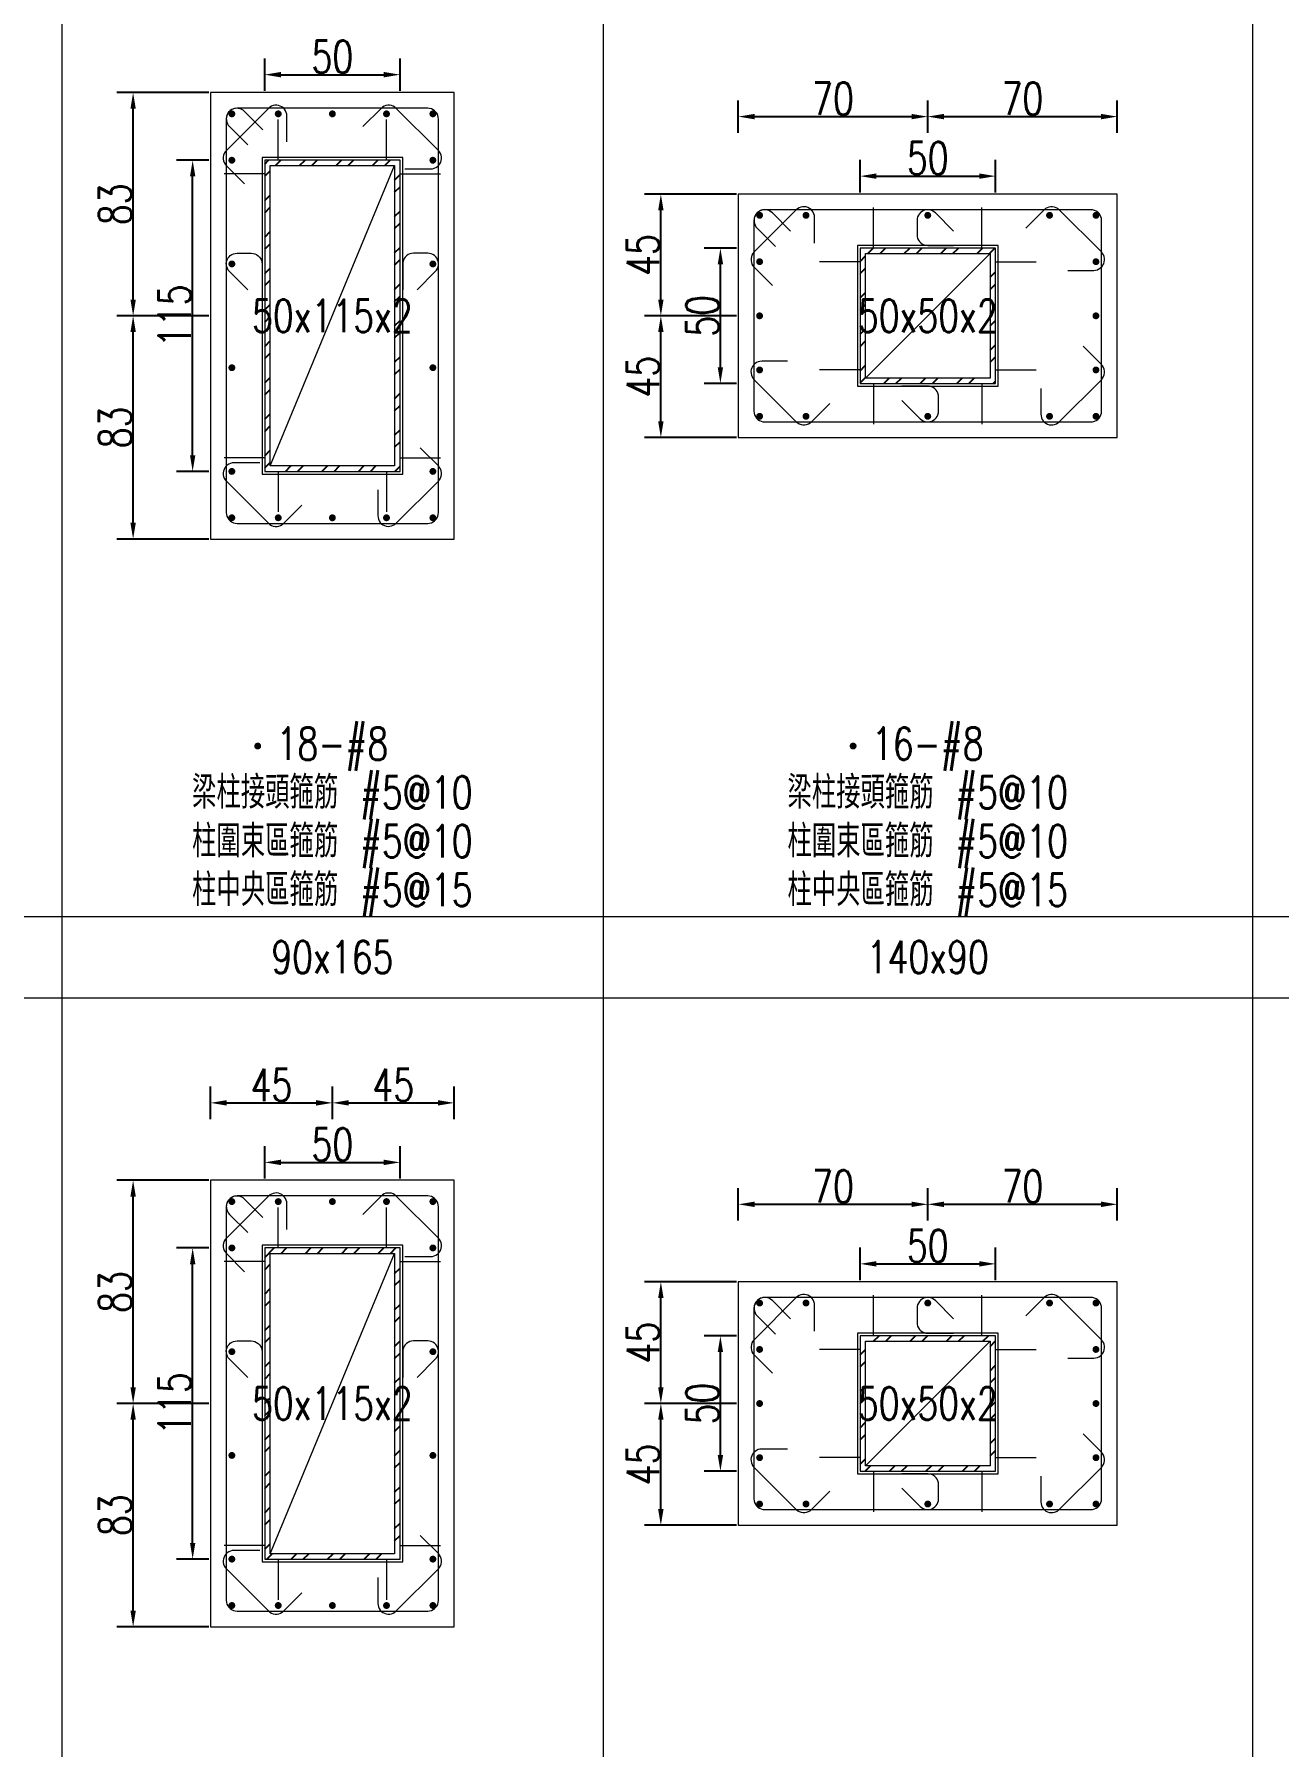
# Model space of a CAD drawing. Header units: millimetres. Extents: x 0 to 3905, y 0 to 8880.
# Drawn here: x 460 to 920, y 3341 to 3974 of the extents above; entities that cross this region are included whole.
import ezdxf
from ezdxf.enums import TextEntityAlignment as Align

# ---------------------------------------------------------------- set-up
doc = ezdxf.new("R2010")
doc.units = ezdxf.units.MM
doc.layers.get('DEFPOINTS').update_dxf_attribs({"color": 3})
for name, color, linetype in [('Hatch線', 6, 'Continuous'), ('主筋斷面', 2, 'Continuous'), ('文字-主筋根數', 7, 'Continuous'), ('文字-剪力筋 中央區', 7, 'Continuous'), ('文字-剪力筋-BC', 7, 'Continuous'), ('文字-剪力筋-圍束區', 7, 'Continuous'), ('文字-斷面尺寸', 7, 'Continuous'), ('文字-輔助字', 7, 'Continuous'), ('柱斷面線', 4, 'Continuous'), ('標註字', 4, 'Continuous'), ('箍筋線', 1, 'Continuous'), ('網格線', 7, 'Continuous'), ('鋼柱', 11, 'Continuous')]:
    doc.layers.add(name, color=color, linetype=linetype)
doc.styles.add('note', font='txt.shx', dxfattribs={"width": 0.75, "height": 12})
doc.styles.add('txt', font='txt.shx', dxfattribs={"height": 0.2, "bigfont": 'chineset.shx'})
doc.dimstyles.new('RCAD_DIM', dxfattribs={"dimtxt": 12, "dimasz": 6, "dimexe": 6, "dimexo": 0.625, "dimtad": 1, "dimdec": 0, "dimdsep": 46, "dimtxsty": 'note', "dimcen": 2.5, "dimclrd": 256, "dimclre": 256, "dimclrt": 256, "dimadec": 0, "dimazin": 0, "dimtfac": 1, "dimtmove": 0, "dimatfit": 3, "dimfxl": 0, "dimtolj": 1, "dimarcsym": 0})

# ---------------------------------------------------------------- blocks, each defined once
blk = doc.blocks.new('*D330')
at = {"layer": 'DEFPOINTS', "color": 0}
for p in [(595, 3557.125), (545, 3550.5), (595, 3550.5)]:
    blk.add_point(p, dxfattribs=at)
at = {"layer": '標註字', "lineweight": -2}
for p, q in [((545, 3551.125), (545, 3563.125)), ((551, 3557.125), (589, 3557.125)), ((595, 3551.125), (595, 3563.125))]:
    blk.add_line(p, q, dxfattribs=at)
at = {"layer": '標註字'}
for points in [[(551, 3558.125), (551, 3556.125), (545, 3557.125)], [(589, 3556.125), (589, 3558.125), (595, 3557.125)]]:
    blk.add_solid(points, dxfattribs=at)
at = {"layer": '標註字', "insert": (570, 3563.75), "char_height": 12, "attachment_point": 5, "style": 'note'}
blk.add_mtext('\\A1;50', dxfattribs=at)
blk = doc.blocks.new('*D331')
at = {"layer": 'DEFPOINTS', "color": 0}
for p in [(518.375, 3525.5), (525, 3525.5), (525, 3410.5)]:
    blk.add_point(p, dxfattribs=at)
at = {"layer": '標註字', "lineweight": -2}
for p, q in [((524.375, 3525.5), (512.375, 3525.5)), ((518.375, 3416.5), (518.375, 3519.5)), ((524.375, 3410.5), (512.375, 3410.5))]:
    blk.add_line(p, q, dxfattribs=at)
at = {"layer": '標註字'}
for points in [[(519.375, 3519.5), (517.375, 3519.5), (518.375, 3525.5)], [(517.375, 3416.5), (519.375, 3416.5), (518.375, 3410.5)]]:
    blk.add_solid(points, dxfattribs=at)
at = {"layer": '標註字', "insert": (511.75, 3468), "char_height": 12, "attachment_point": 5, "rotation": 90, "style": 'note'}
blk.add_mtext('\\A1;115', dxfattribs=at)
blk = doc.blocks.new('*D332')
at = {"layer": 'DEFPOINTS', "color": 0}
for p in [(570, 3579.125), (525, 3572.5), (570, 3572.5)]:
    blk.add_point(p, dxfattribs=at)
at = {"layer": '標註字', "lineweight": -2}
for p, q in [((525, 3573.125), (525, 3585.125)), ((570, 3573.125), (570, 3585.125)), ((531, 3579.125), (564, 3579.125))]:
    blk.add_line(p, q, dxfattribs=at)
at = {"layer": '標註字'}
for points in [[(531, 3580.125), (531, 3578.125), (525, 3579.125)], [(564, 3578.125), (564, 3580.125), (570, 3579.125)]]:
    blk.add_solid(points, dxfattribs=at)
at = {"layer": '標註字', "insert": (547.5, 3585.75), "char_height": 12, "attachment_point": 5, "style": 'note'}
blk.add_mtext('\\A1;45', dxfattribs=at)
blk = doc.blocks.new('*D333')
at = {"layer": 'DEFPOINTS', "color": 0}
for p in [(615, 3579.125), (570, 3572.5), (615, 3572.5)]:
    blk.add_point(p, dxfattribs=at)
at = {"layer": '標註字', "lineweight": -2}
for p, q in [((570, 3573.125), (570, 3585.125)), ((615, 3573.125), (615, 3585.125)), ((576, 3579.125), (609, 3579.125))]:
    blk.add_line(p, q, dxfattribs=at)
at = {"layer": '標註字'}
for points in [[(576, 3580.125), (576, 3578.125), (570, 3579.125)], [(609, 3578.125), (609, 3580.125), (615, 3579.125)]]:
    blk.add_solid(points, dxfattribs=at)
at = {"layer": '標註字', "insert": (592.5, 3585.75), "char_height": 12, "attachment_point": 5, "style": 'note'}
blk.add_mtext('\\A1;45', dxfattribs=at)
blk = doc.blocks.new('*D334')
at = {"layer": 'DEFPOINTS', "color": 0}
for p in [(496.375, 3468), (525, 3468), (525, 3385.5)]:
    blk.add_point(p, dxfattribs=at)
at = {"layer": '標註字', "lineweight": -2}
for p, q in [((524.375, 3468), (490.375, 3468)), ((496.375, 3391.5), (496.375, 3462)), ((524.375, 3385.5), (490.375, 3385.5))]:
    blk.add_line(p, q, dxfattribs=at)
at = {"layer": '標註字'}
for points in [[(497.375, 3462), (495.375, 3462), (496.375, 3468)], [(495.375, 3391.5), (497.375, 3391.5), (496.375, 3385.5)]]:
    blk.add_solid(points, dxfattribs=at)
at = {"layer": '標註字', "insert": (489.75, 3426.75), "char_height": 12, "attachment_point": 5, "rotation": 90, "style": 'note'}
blk.add_mtext('\\A1;83', dxfattribs=at)
blk = doc.blocks.new('*D335')
at = {"layer": 'DEFPOINTS', "color": 0}
for p in [(496.375, 3550.5), (525, 3550.5), (525, 3468)]:
    blk.add_point(p, dxfattribs=at)
at = {"layer": '標註字', "lineweight": -2}
for p, q in [((524.375, 3550.5), (490.375, 3550.5)), ((496.375, 3474), (496.375, 3544.5)), ((524.375, 3468), (490.375, 3468))]:
    blk.add_line(p, q, dxfattribs=at)
at = {"layer": '標註字'}
for points in [[(497.375, 3544.5), (495.375, 3544.5), (496.375, 3550.5)], [(495.375, 3474), (497.375, 3474), (496.375, 3468)]]:
    blk.add_solid(points, dxfattribs=at)
at = {"layer": '標註字', "insert": (489.75, 3509.25), "char_height": 12, "attachment_point": 5, "rotation": 90, "style": 'note'}
blk.add_mtext('\\A1;83', dxfattribs=at)
blk = doc.blocks.new('Circle_Filled')
at = {"const_width": 0.5}
blk.add_lwpolyline([(-0.25, 0, 1), (0.25, 0, 1)], format="xyb", close=True, dxfattribs=at)
blk = doc.blocks.new('*D336')
at = {"layer": 'DEFPOINTS', "color": 0}
for p in [(595, 3959.125), (545, 3952.5), (595, 3952.5)]:
    blk.add_point(p, dxfattribs=at)
at = {"layer": '標註字', "lineweight": -2}
for p, q in [((545, 3953.125), (545, 3965.125)), ((595, 3953.125), (595, 3965.125)), ((551, 3959.125), (589, 3959.125))]:
    blk.add_line(p, q, dxfattribs=at)
at = {"layer": '標註字'}
for points in [[(551, 3960.125), (551, 3958.125), (545, 3959.125)], [(589, 3958.125), (589, 3960.125), (595, 3959.125)]]:
    blk.add_solid(points, dxfattribs=at)
at = {"layer": '標註字', "insert": (570, 3965.75), "char_height": 12, "attachment_point": 5, "style": 'note'}
blk.add_mtext('\\A1;50', dxfattribs=at)
blk = doc.blocks.new('*D337')
at = {"layer": 'DEFPOINTS', "color": 0}
for p in [(518.375, 3927.5), (525, 3927.5), (525, 3812.5)]:
    blk.add_point(p, dxfattribs=at)
at = {"layer": '標註字', "lineweight": -2}
for p, q in [((524.375, 3927.5), (512.375, 3927.5)), ((518.375, 3818.5), (518.375, 3921.5)), ((524.375, 3812.5), (512.375, 3812.5))]:
    blk.add_line(p, q, dxfattribs=at)
at = {"layer": '標註字'}
for points in [[(519.375, 3921.5), (517.375, 3921.5), (518.375, 3927.5)], [(517.375, 3818.5), (519.375, 3818.5), (518.375, 3812.5)]]:
    blk.add_solid(points, dxfattribs=at)
at = {"layer": '標註字', "insert": (511.75, 3870), "char_height": 12, "attachment_point": 5, "rotation": 90, "style": 'note'}
blk.add_mtext('\\A1;115', dxfattribs=at)
blk = doc.blocks.new('*D340')
at = {"layer": 'DEFPOINTS', "color": 0}
for p in [(496.375, 3870), (525, 3870), (525, 3787.5)]:
    blk.add_point(p, dxfattribs=at)
at = {"layer": '標註字', "lineweight": -2}
for p, q in [((524.375, 3870), (490.375, 3870)), ((496.375, 3793.5), (496.375, 3864)), ((524.375, 3787.5), (490.375, 3787.5))]:
    blk.add_line(p, q, dxfattribs=at)
at = {"layer": '標註字'}
for points in [[(497.375, 3864), (495.375, 3864), (496.375, 3870)], [(495.375, 3793.5), (497.375, 3793.5), (496.375, 3787.5)]]:
    blk.add_solid(points, dxfattribs=at)
at = {"layer": '標註字', "insert": (489.75, 3828.75), "char_height": 12, "attachment_point": 5, "rotation": 90, "style": 'note'}
blk.add_mtext('\\A1;83', dxfattribs=at)
blk = doc.blocks.new('*D341')
at = {"layer": 'DEFPOINTS', "color": 0}
for p in [(496.375, 3952.5), (525, 3952.5), (525, 3870)]:
    blk.add_point(p, dxfattribs=at)
at = {"layer": '標註字', "lineweight": -2}
for p, q in [((524.375, 3952.5), (490.375, 3952.5)), ((496.375, 3876), (496.375, 3946.5)), ((524.375, 3870), (490.375, 3870))]:
    blk.add_line(p, q, dxfattribs=at)
at = {"layer": '標註字'}
for points in [[(497.375, 3946.5), (495.375, 3946.5), (496.375, 3952.5)], [(495.375, 3876), (497.375, 3876), (496.375, 3870)]]:
    blk.add_solid(points, dxfattribs=at)
at = {"layer": '標註字', "insert": (489.75, 3911.25), "char_height": 12, "attachment_point": 5, "rotation": 90, "style": 'note'}
blk.add_mtext('\\A1;83', dxfattribs=at)
blk = doc.blocks.new('*D462')
at = {"layer": 'DEFPOINTS', "color": 0}
for p in [(815, 3519.625), (765, 3513), (815, 3513)]:
    blk.add_point(p, dxfattribs=at)
at = {"layer": '標註字', "lineweight": -2}
for p, q in [((765, 3513.625), (765, 3525.625)), ((815, 3513.625), (815, 3525.625)), ((771, 3519.625), (809, 3519.625))]:
    blk.add_line(p, q, dxfattribs=at)
at = {"layer": '標註字'}
for points in [[(771, 3520.625), (771, 3518.625), (765, 3519.625)], [(809, 3518.625), (809, 3520.625), (815, 3519.625)]]:
    blk.add_solid(points, dxfattribs=at)
at = {"layer": '標註字', "insert": (790, 3526.25), "char_height": 12, "attachment_point": 5, "style": 'note'}
blk.add_mtext('\\A1;50', dxfattribs=at)
blk = doc.blocks.new('*D463')
at = {"layer": 'DEFPOINTS', "color": 0}
for p in [(713.375, 3493), (720, 3493), (720, 3443)]:
    blk.add_point(p, dxfattribs=at)
at = {"layer": '標註字', "lineweight": -2}
for p, q in [((719.375, 3493), (707.375, 3493)), ((713.375, 3449), (713.375, 3487)), ((719.375, 3443), (707.375, 3443))]:
    blk.add_line(p, q, dxfattribs=at)
at = {"layer": '標註字'}
for points in [[(714.375, 3487), (712.375, 3487), (713.375, 3493)], [(712.375, 3449), (714.375, 3449), (713.375, 3443)]]:
    blk.add_solid(points, dxfattribs=at)
at = {"layer": '標註字', "insert": (706.75, 3468), "char_height": 12, "attachment_point": 5, "rotation": 90, "style": 'note'}
blk.add_mtext('\\A1;50', dxfattribs=at)
blk = doc.blocks.new('*D464')
at = {"layer": 'DEFPOINTS', "color": 0}
for p in [(790, 3541.625), (720, 3535), (790, 3535)]:
    blk.add_point(p, dxfattribs=at)
at = {"layer": '標註字', "lineweight": -2}
for p, q in [((720, 3535.625), (720, 3547.625)), ((790, 3535.625), (790, 3547.625)), ((726, 3541.625), (784, 3541.625))]:
    blk.add_line(p, q, dxfattribs=at)
at = {"layer": '標註字'}
for points in [[(726, 3542.625), (726, 3540.625), (720, 3541.625)], [(784, 3540.625), (784, 3542.625), (790, 3541.625)]]:
    blk.add_solid(points, dxfattribs=at)
at = {"layer": '標註字', "insert": (755, 3548.25), "char_height": 12, "attachment_point": 5, "style": 'note'}
blk.add_mtext('\\A1;70', dxfattribs=at)
blk = doc.blocks.new('*D465')
at = {"layer": 'DEFPOINTS', "color": 0}
for p in [(860, 3541.625), (790, 3535), (860, 3535)]:
    blk.add_point(p, dxfattribs=at)
at = {"layer": '標註字', "lineweight": -2}
for p, q in [((790, 3535.625), (790, 3547.625)), ((860, 3535.625), (860, 3547.625)), ((796, 3541.625), (854, 3541.625))]:
    blk.add_line(p, q, dxfattribs=at)
at = {"layer": '標註字'}
for points in [[(796, 3542.625), (796, 3540.625), (790, 3541.625)], [(854, 3540.625), (854, 3542.625), (860, 3541.625)]]:
    blk.add_solid(points, dxfattribs=at)
at = {"layer": '標註字', "insert": (825, 3548.25), "char_height": 12, "attachment_point": 5, "style": 'note'}
blk.add_mtext('\\A1;70', dxfattribs=at)
blk = doc.blocks.new('*D466')
at = {"layer": 'DEFPOINTS', "color": 0}
for p in [(691.375, 3468), (720, 3468), (720, 3423)]:
    blk.add_point(p, dxfattribs=at)
at = {"layer": '標註字', "lineweight": -2}
for p, q in [((719.375, 3468), (685.375, 3468)), ((691.375, 3429), (691.375, 3462)), ((719.375, 3423), (685.375, 3423))]:
    blk.add_line(p, q, dxfattribs=at)
at = {"layer": '標註字'}
for points in [[(692.375, 3462), (690.375, 3462), (691.375, 3468)], [(690.375, 3429), (692.375, 3429), (691.375, 3423)]]:
    blk.add_solid(points, dxfattribs=at)
at = {"layer": '標註字', "insert": (684.75, 3445.5), "char_height": 12, "attachment_point": 5, "rotation": 90, "style": 'note'}
blk.add_mtext('\\A1;45', dxfattribs=at)
blk = doc.blocks.new('*D467')
at = {"layer": 'DEFPOINTS', "color": 0}
for p in [(691.375, 3513), (720, 3513), (720, 3468)]:
    blk.add_point(p, dxfattribs=at)
at = {"layer": '標註字', "lineweight": -2}
for p, q in [((719.375, 3513), (685.375, 3513)), ((691.375, 3474), (691.375, 3507)), ((719.375, 3468), (685.375, 3468))]:
    blk.add_line(p, q, dxfattribs=at)
at = {"layer": '標註字'}
for points in [[(692.375, 3507), (690.375, 3507), (691.375, 3513)], [(690.375, 3474), (692.375, 3474), (691.375, 3468)]]:
    blk.add_solid(points, dxfattribs=at)
at = {"layer": '標註字', "insert": (684.75, 3490.5), "char_height": 12, "attachment_point": 5, "rotation": 90, "style": 'note'}
blk.add_mtext('\\A1;45', dxfattribs=at)
blk = doc.blocks.new('*D468')
at = {"layer": 'DEFPOINTS', "color": 0}
for p in [(815, 3921.625), (765, 3915), (815, 3915)]:
    blk.add_point(p, dxfattribs=at)
at = {"layer": '標註字', "lineweight": -2}
for p, q in [((765, 3915.625), (765, 3927.625)), ((815, 3915.625), (815, 3927.625)), ((771, 3921.625), (809, 3921.625))]:
    blk.add_line(p, q, dxfattribs=at)
at = {"layer": '標註字'}
for points in [[(771, 3922.625), (771, 3920.625), (765, 3921.625)], [(809, 3920.625), (809, 3922.625), (815, 3921.625)]]:
    blk.add_solid(points, dxfattribs=at)
at = {"layer": '標註字', "insert": (790, 3928.25), "char_height": 12, "attachment_point": 5, "style": 'note'}
blk.add_mtext('\\A1;50', dxfattribs=at)
blk = doc.blocks.new('*D469')
at = {"layer": 'DEFPOINTS', "color": 0}
for p in [(713.375, 3895), (720, 3895), (720, 3845)]:
    blk.add_point(p, dxfattribs=at)
at = {"layer": '標註字', "lineweight": -2}
for p, q in [((719.375, 3895), (707.375, 3895)), ((713.375, 3851), (713.375, 3889)), ((719.375, 3845), (707.375, 3845))]:
    blk.add_line(p, q, dxfattribs=at)
at = {"layer": '標註字'}
for points in [[(714.375, 3889), (712.375, 3889), (713.375, 3895)], [(712.375, 3851), (714.375, 3851), (713.375, 3845)]]:
    blk.add_solid(points, dxfattribs=at)
at = {"layer": '標註字', "insert": (706.75, 3870), "char_height": 12, "attachment_point": 5, "rotation": 90, "style": 'note'}
blk.add_mtext('\\A1;50', dxfattribs=at)
blk = doc.blocks.new('*D470')
at = {"layer": 'DEFPOINTS', "color": 0}
for p in [(790, 3943.625), (720, 3937), (790, 3937)]:
    blk.add_point(p, dxfattribs=at)
at = {"layer": '標註字', "lineweight": -2}
for p, q in [((720, 3937.625), (720, 3949.625)), ((790, 3937.625), (790, 3949.625)), ((726, 3943.625), (784, 3943.625))]:
    blk.add_line(p, q, dxfattribs=at)
at = {"layer": '標註字'}
for points in [[(726, 3944.625), (726, 3942.625), (720, 3943.625)], [(784, 3942.625), (784, 3944.625), (790, 3943.625)]]:
    blk.add_solid(points, dxfattribs=at)
at = {"layer": '標註字', "insert": (755, 3950.25), "char_height": 12, "attachment_point": 5, "style": 'note'}
blk.add_mtext('\\A1;70', dxfattribs=at)
blk = doc.blocks.new('*D471')
at = {"layer": 'DEFPOINTS', "color": 0}
for p in [(860, 3943.625), (790, 3937), (860, 3937)]:
    blk.add_point(p, dxfattribs=at)
at = {"layer": '標註字', "lineweight": -2}
for p, q in [((790, 3937.625), (790, 3949.625)), ((860, 3937.625), (860, 3949.625)), ((796, 3943.625), (854, 3943.625))]:
    blk.add_line(p, q, dxfattribs=at)
at = {"layer": '標註字'}
for points in [[(796, 3944.625), (796, 3942.625), (790, 3943.625)], [(854, 3942.625), (854, 3944.625), (860, 3943.625)]]:
    blk.add_solid(points, dxfattribs=at)
at = {"layer": '標註字', "insert": (825, 3950.25), "char_height": 12, "attachment_point": 5, "style": 'note'}
blk.add_mtext('\\A1;70', dxfattribs=at)
blk = doc.blocks.new('*D472')
at = {"layer": 'DEFPOINTS', "color": 0}
for p in [(691.375, 3870), (720, 3870), (720, 3825)]:
    blk.add_point(p, dxfattribs=at)
at = {"layer": '標註字', "lineweight": -2}
for p, q in [((719.375, 3870), (685.375, 3870)), ((691.375, 3831), (691.375, 3864)), ((719.375, 3825), (685.375, 3825))]:
    blk.add_line(p, q, dxfattribs=at)
at = {"layer": '標註字'}
for points in [[(692.375, 3864), (690.375, 3864), (691.375, 3870)], [(690.375, 3831), (692.375, 3831), (691.375, 3825)]]:
    blk.add_solid(points, dxfattribs=at)
at = {"layer": '標註字', "insert": (684.75, 3847.5), "char_height": 12, "attachment_point": 5, "rotation": 90, "style": 'note'}
blk.add_mtext('\\A1;45', dxfattribs=at)
blk = doc.blocks.new('*D473')
at = {"layer": 'DEFPOINTS', "color": 0}
for p in [(691.375, 3915), (720, 3915), (720, 3870)]:
    blk.add_point(p, dxfattribs=at)
at = {"layer": '標註字', "lineweight": -2}
for p, q in [((719.375, 3915), (685.375, 3915)), ((691.375, 3876), (691.375, 3909)), ((719.375, 3870), (685.375, 3870))]:
    blk.add_line(p, q, dxfattribs=at)
at = {"layer": '標註字'}
for points in [[(692.375, 3909), (690.375, 3909), (691.375, 3915)], [(690.375, 3876), (692.375, 3876), (691.375, 3870)]]:
    blk.add_solid(points, dxfattribs=at)
at = {"layer": '標註字', "insert": (684.75, 3892.5), "char_height": 12, "attachment_point": 5, "rotation": 90, "style": 'note'}
blk.add_mtext('\\A1;45', dxfattribs=at)

msp = doc.modelspace()

# ---------------------------------------------------------------- hatches: boundary and pattern name
at = {"layer": 'Hatch線'}
h = msp.add_hatch(dxfattribs=at)
h.set_pattern_fill('ANSI32', color=256, style=0)
h.paths.add_polyline_path([(545, 3812.5), (595, 3812.5), (595, 3927.5), (545, 3927.5)], flags=17)
h.paths.add_polyline_path([(547, 3814.5), (547, 3925.5), (593, 3925.5), (593, 3814.5)])
h = msp.add_hatch(dxfattribs=at)
h.set_pattern_fill('ANSI32', color=256, style=0)
h.paths.add_polyline_path([(765, 3845), (815, 3845), (815, 3895), (765, 3895)], flags=17)
h.paths.add_polyline_path([(767, 3847), (767, 3893), (813, 3893), (813, 3847)])
h = msp.add_hatch(dxfattribs=at)
h.set_pattern_fill('ANSI32', color=256, style=0)
h.paths.add_polyline_path([(545, 3410.5), (595, 3410.5), (595, 3525.5), (545, 3525.5)], flags=17)
h.paths.add_polyline_path([(547, 3412.5), (547, 3523.5), (593, 3523.5), (593, 3412.5)])
h = msp.add_hatch(dxfattribs=at)
h.set_pattern_fill('ANSI32', color=256, style=0)
h.paths.add_polyline_path([(765, 3443), (815, 3443), (815, 3493), (765, 3493)], flags=17)
h.paths.add_polyline_path([(767, 3445), (767, 3491), (813, 3491), (813, 3445)])

# ---------------------------------------------------------------- linework, layer by layer
at = {"layer": 'DEFPOINTS', "lineweight": 5}
for points in [[(550, 3927.5), (550, 3942.5)], [(590, 3927.5), (590, 3942.5)], [(545, 3811.5), (596, 3811.5), (596, 3928.5), (544, 3928.5), (544, 3811.5), (545, 3811.5)], [(547, 3814.5), (593, 3925.5)], [(545, 3922.5), (530, 3922.5)], [(595, 3922.5), (610, 3922.5)], [(770, 3895), (770, 3910)], [(810, 3895), (810, 3910)], [(765, 3844), (816, 3844), (816, 3896), (764, 3896), (764, 3844), (765, 3844)], [(767, 3847), (813, 3893)], [(765, 3890), (750, 3890)], [(815, 3890), (830, 3890)], [(765, 3850), (750, 3850)], [(815, 3850), (830, 3850)], [(770, 3845), (770, 3830)], [(810, 3845), (810, 3830)], [(545, 3817.5), (530, 3817.5)], [(595, 3817.5), (610, 3817.5)], [(550, 3812.5), (550, 3797.5)], [(590, 3812.5), (590, 3797.5)], [(550, 3525.5), (550, 3540.5)], [(590, 3525.5), (590, 3540.5)], [(545, 3409.5), (596, 3409.5), (596, 3526.5), (544, 3526.5), (544, 3409.5), (545, 3409.5)], [(545, 3520.5), (530, 3520.5)], [(547, 3412.5), (593, 3523.5)], [(595, 3520.5), (610, 3520.5)], [(770, 3493), (770, 3508)], [(810, 3493), (810, 3508)], [(765, 3442), (816, 3442), (816, 3494), (764, 3494), (764, 3442), (765, 3442)], [(765, 3488), (750, 3488)], [(767, 3445), (813, 3491)], [(815, 3488), (830, 3488)], [(765, 3448), (750, 3448)], [(770, 3443), (770, 3428)], [(810, 3443), (810, 3428)], [(815, 3448), (830, 3448)], [(545, 3415.5), (530, 3415.5)], [(595, 3415.5), (610, 3415.5)], [(550, 3410.5), (550, 3395.5)], [(590, 3410.5), (590, 3395.5)]]:
    msp.add_lwpolyline(points, dxfattribs=at)
at = {"layer": '柱斷面線', "lineweight": 5}
for points in [[(525, 3787.5), (615, 3787.5), (615, 3952.5), (525, 3952.5), (525, 3787.5)], [(720, 3825), (860, 3825), (860, 3915), (720, 3915), (720, 3825)], [(525, 3385.5), (615, 3385.5), (615, 3550.5), (525, 3550.5), (525, 3385.5)], [(720, 3423), (860, 3423), (860, 3513), (720, 3513), (720, 3423)]]:
    msp.add_lwpolyline(points, dxfattribs=at)
at = {"layer": '箍筋線', "lineweight": 5}
for points in [[(553.19, 3934.31), (553.19, 3943.85), (553.13, 3944.52), (552.96, 3945.16), (552.69, 3945.77), (552.32, 3946.33), (551.86, 3946.82), (551.33, 3947.22), (550.73, 3947.52), (550.1, 3947.73), (549.43, 3947.82), (548.77, 3947.8), (548.11, 3947.67), (547.49, 3947.43), (546.91, 3947.09), (546.4, 3946.66), (530.84, 3931.1), (530.39, 3930.57), (530.05, 3929.97), (529.81, 3929.32), (529.69, 3928.63), (529.69, 3927.94), (529.81, 3927.26), (530.05, 3926.61), (530.39, 3926.01), (530.84, 3925.48), (537.58, 3918.73)], [(544.33, 3938.79), (537.58, 3945.54), (537.07, 3945.97), (536.49, 3946.31), (535.87, 3946.55), (535.22, 3946.68), (534.55, 3946.7), (533.89, 3946.61), (533.25, 3946.4), (532.66, 3946.1), (532.12, 3945.69), (531.66, 3945.21), (531.29, 3944.65), (531.02, 3944.04), (530.85, 3943.4), (530.79, 3942.73), (530.79, 3797.27), (530.86, 3796.58), (531.03, 3795.91), (531.33, 3795.28), (531.72, 3794.71), (532.21, 3794.22), (532.78, 3793.83), (533.41, 3793.53), (534.08, 3793.36), (534.77, 3793.29), (605.23, 3793.29), (605.92, 3793.36), (606.59, 3793.53), (607.22, 3793.83), (607.79, 3794.22), (608.28, 3794.71), (608.67, 3795.28), (608.97, 3795.91), (609.14, 3796.58), (609.21, 3797.27), (609.21, 3942.73), (609.14, 3943.42), (608.97, 3944.09), (608.67, 3944.72), (608.28, 3945.29), (607.79, 3945.78), (607.22, 3946.17), (606.59, 3946.47), (605.92, 3946.64), (605.23, 3946.71), (534.77, 3946.71), (534.1, 3946.65), (533.46, 3946.48), (532.85, 3946.21), (532.29, 3945.84), (531.81, 3945.38), (531.4, 3944.84), (531.1, 3944.25), (530.89, 3943.61), (530.8, 3942.95), (530.82, 3942.28), (530.95, 3941.63), (531.19, 3941.01), (531.53, 3940.43), (531.96, 3939.92), (538.71, 3933.17)], [(596.81, 3924.31), (606.35, 3924.31), (607.02, 3924.37), (607.66, 3924.54), (608.27, 3924.81), (608.83, 3925.18), (609.32, 3925.64), (609.72, 3926.17), (610.02, 3926.77), (610.23, 3927.4), (610.32, 3928.07), (610.3, 3928.73), (610.17, 3929.39), (609.93, 3930.01), (609.59, 3930.59), (609.16, 3931.1), (593.6, 3946.66), (593.07, 3947.11), (592.47, 3947.45), (591.82, 3947.69), (591.13, 3947.81), (590.44, 3947.81), (589.76, 3947.69), (589.11, 3947.45), (588.51, 3947.11), (587.98, 3946.66), (581.23, 3939.92)], [(748.19, 3896.81), (748.19, 3906.35), (748.13, 3907.02), (747.96, 3907.66), (747.69, 3908.27), (747.32, 3908.83), (746.86, 3909.32), (746.33, 3909.72), (745.73, 3910.02), (745.1, 3910.23), (744.43, 3910.32), (743.77, 3910.3), (743.11, 3910.17), (742.49, 3909.93), (741.91, 3909.59), (741.4, 3909.16), (725.84, 3893.6), (725.39, 3893.07), (725.05, 3892.47), (724.81, 3891.82), (724.69, 3891.13), (724.69, 3890.44), (724.81, 3889.76), (725.05, 3889.11), (725.39, 3888.51), (725.84, 3887.98), (732.58, 3881.23)], [(739.33, 3901.29), (732.58, 3908.04), (732.07, 3908.47), (731.49, 3908.81), (730.87, 3909.05), (730.22, 3909.18), (729.55, 3909.2), (728.89, 3909.11), (728.25, 3908.9), (727.66, 3908.6), (727.12, 3908.19), (726.66, 3907.71), (726.29, 3907.15), (726.02, 3906.54), (725.85, 3905.9), (725.79, 3905.23), (725.79, 3834.77), (725.86, 3834.08), (726.03, 3833.41), (726.33, 3832.78), (726.72, 3832.21), (727.21, 3831.72), (727.78, 3831.33), (728.41, 3831.03), (729.08, 3830.86), (729.77, 3830.79), (850.23, 3830.79), (850.92, 3830.86), (851.59, 3831.03), (852.22, 3831.33), (852.79, 3831.72), (853.28, 3832.21), (853.67, 3832.78), (853.97, 3833.41), (854.14, 3834.08), (854.21, 3834.77), (854.21, 3905.23), (854.14, 3905.92), (853.97, 3906.59), (853.67, 3907.22), (853.28, 3907.79), (852.79, 3908.28), (852.22, 3908.67), (851.59, 3908.97), (850.92, 3909.14), (850.23, 3909.21), (729.77, 3909.21), (729.1, 3909.15), (728.46, 3908.98), (727.85, 3908.71), (727.29, 3908.34), (726.81, 3907.88), (726.4, 3907.34), (726.1, 3906.75), (725.89, 3906.11), (725.8, 3905.45), (725.82, 3904.78), (725.95, 3904.13), (726.19, 3903.51), (726.53, 3902.93), (726.96, 3902.42), (733.71, 3895.67)], [(799.56, 3901.29), (792.81, 3908.04), (792.3, 3908.47), (791.72, 3908.81), (791.1, 3909.05), (790.45, 3909.18), (789.78, 3909.2), (789.12, 3909.11), (788.48, 3908.9), (787.89, 3908.6), (787.35, 3908.19), (786.89, 3907.71), (786.52, 3907.15), (786.25, 3906.54), (786.08, 3905.9), (786.03, 3905.23), (786.03, 3899.98), (786.09, 3899.28), (786.26, 3898.62), (786.56, 3897.99), (786.95, 3897.42), (787.44, 3896.93), (788.01, 3896.53), (788.64, 3896.24), (789.31, 3896.06), (790, 3896), (799.54, 3896)], [(841.81, 3886.81), (851.35, 3886.81), (852.02, 3886.87), (852.66, 3887.04), (853.27, 3887.31), (853.83, 3887.68), (854.32, 3888.14), (854.72, 3888.67), (855.02, 3889.27), (855.23, 3889.9), (855.32, 3890.57), (855.3, 3891.23), (855.17, 3891.89), (854.93, 3892.51), (854.59, 3893.09), (854.16, 3893.6), (838.6, 3909.16), (838.07, 3909.61), (837.47, 3909.95), (836.82, 3910.19), (836.13, 3910.31), (835.44, 3910.31), (834.76, 3910.19), (834.11, 3909.95), (833.51, 3909.61), (832.98, 3909.16), (826.23, 3902.42)], [(538.71, 3879.61), (531.96, 3886.36), (531.53, 3886.87), (531.19, 3887.44), (530.95, 3888.07), (530.82, 3888.72), (530.8, 3889.39), (530.89, 3890.05), (531.1, 3890.69), (531.4, 3891.28), (531.81, 3891.82), (532.29, 3892.27), (532.85, 3892.65), (533.46, 3892.92), (534.1, 3893.09), (534.77, 3893.14), (540.02, 3893.14), (540.72, 3893.08), (541.38, 3892.9), (542.01, 3892.61), (542.58, 3892.21), (543.07, 3891.72), (543.47, 3891.15), (543.76, 3890.53), (543.94, 3889.86), (544, 3889.17), (544, 3879.63)], [(601.29, 3879.61), (608.04, 3886.36), (608.47, 3886.87), (608.81, 3887.44), (609.05, 3888.07), (609.18, 3888.72), (609.2, 3889.39), (609.11, 3890.05), (608.9, 3890.69), (608.6, 3891.28), (608.19, 3891.82), (607.71, 3892.27), (607.15, 3892.65), (606.54, 3892.92), (605.9, 3893.09), (605.23, 3893.14), (599.98, 3893.14), (599.28, 3893.08), (598.62, 3892.9), (597.99, 3892.61), (597.42, 3892.21), (596.93, 3891.72), (596.53, 3891.15), (596.24, 3890.53), (596.06, 3889.86), (596, 3889.17), (596, 3879.63)], [(831.81, 3843.19), (831.81, 3833.65), (831.87, 3832.98), (832.04, 3832.34), (832.31, 3831.73), (832.68, 3831.17), (833.14, 3830.68), (833.67, 3830.28), (834.27, 3829.98), (834.9, 3829.77), (835.57, 3829.68), (836.23, 3829.7), (836.89, 3829.83), (837.51, 3830.07), (838.09, 3830.41), (838.6, 3830.84), (854.16, 3846.4), (854.61, 3846.93), (854.95, 3847.53), (855.19, 3848.18), (855.31, 3848.87), (855.31, 3849.56), (855.19, 3850.24), (854.95, 3850.89), (854.61, 3851.49), (854.16, 3852.02), (847.42, 3858.77)], [(738.19, 3853.19), (728.65, 3853.19), (727.98, 3853.13), (727.34, 3852.96), (726.73, 3852.69), (726.17, 3852.32), (725.68, 3851.86), (725.28, 3851.33), (724.98, 3850.73), (724.77, 3850.1), (724.68, 3849.43), (724.7, 3848.77), (724.83, 3848.11), (725.07, 3847.49), (725.41, 3846.91), (725.84, 3846.4), (741.4, 3830.84), (741.93, 3830.39), (742.53, 3830.05), (743.18, 3829.81), (743.87, 3829.69), (744.56, 3829.69), (745.24, 3829.81), (745.89, 3830.05), (746.49, 3830.39), (747.02, 3830.84), (753.77, 3837.58)], [(780.44, 3838.71), (787.19, 3831.96), (787.7, 3831.53), (788.28, 3831.19), (788.9, 3830.95), (789.55, 3830.82), (790.22, 3830.8), (790.88, 3830.89), (791.52, 3831.1), (792.11, 3831.4), (792.65, 3831.81), (793.11, 3832.29), (793.48, 3832.85), (793.75, 3833.46), (793.92, 3834.1), (793.97, 3834.77), (793.97, 3840.02), (793.91, 3840.72), (793.74, 3841.38), (793.44, 3842.01), (793.05, 3842.58), (792.56, 3843.07), (791.99, 3843.47), (791.36, 3843.76), (790.69, 3843.94), (790, 3844), (780.46, 3844)], [(586.81, 3805.69), (586.81, 3796.15), (586.87, 3795.48), (587.04, 3794.84), (587.31, 3794.23), (587.68, 3793.67), (588.14, 3793.18), (588.67, 3792.78), (589.27, 3792.48), (589.9, 3792.27), (590.57, 3792.18), (591.23, 3792.2), (591.89, 3792.33), (592.51, 3792.57), (593.09, 3792.91), (593.6, 3793.34), (609.16, 3808.9), (609.61, 3809.43), (609.95, 3810.03), (610.19, 3810.68), (610.31, 3811.37), (610.31, 3812.06), (610.19, 3812.74), (609.95, 3813.39), (609.61, 3813.99), (609.16, 3814.52), (602.42, 3821.27)], [(543.19, 3815.69), (533.65, 3815.69), (532.98, 3815.63), (532.34, 3815.46), (531.73, 3815.19), (531.17, 3814.82), (530.68, 3814.36), (530.28, 3813.83), (529.98, 3813.23), (529.77, 3812.6), (529.68, 3811.93), (529.7, 3811.27), (529.83, 3810.61), (530.07, 3809.99), (530.41, 3809.41), (530.84, 3808.9), (546.4, 3793.34), (546.93, 3792.89), (547.53, 3792.55), (548.18, 3792.31), (548.87, 3792.19), (549.56, 3792.19), (550.24, 3792.31), (550.89, 3792.55), (551.49, 3792.89), (552.02, 3793.34), (558.77, 3800.08)], [(553.19, 3532.31), (553.19, 3541.85), (553.13, 3542.52), (552.96, 3543.16), (552.69, 3543.77), (552.32, 3544.33), (551.86, 3544.82), (551.33, 3545.22), (550.73, 3545.52), (550.1, 3545.73), (549.43, 3545.82), (548.77, 3545.8), (548.11, 3545.67), (547.49, 3545.43), (546.91, 3545.09), (546.4, 3544.66), (530.84, 3529.1), (530.39, 3528.57), (530.05, 3527.97), (529.81, 3527.32), (529.69, 3526.63), (529.69, 3525.94), (529.81, 3525.26), (530.05, 3524.61), (530.39, 3524.01), (530.84, 3523.48), (537.58, 3516.73)], [(544.33, 3536.79), (537.58, 3543.54), (537.07, 3543.97), (536.49, 3544.31), (535.87, 3544.55), (535.22, 3544.68), (534.55, 3544.7), (533.89, 3544.61), (533.25, 3544.4), (532.66, 3544.1), (532.12, 3543.69), (531.66, 3543.21), (531.29, 3542.65), (531.02, 3542.04), (530.85, 3541.4), (530.79, 3540.73), (530.79, 3395.27), (530.86, 3394.58), (531.03, 3393.91), (531.33, 3393.28), (531.72, 3392.71), (532.21, 3392.22), (532.78, 3391.83), (533.41, 3391.53), (534.08, 3391.36), (534.77, 3391.29), (605.23, 3391.29), (605.92, 3391.36), (606.59, 3391.53), (607.22, 3391.83), (607.79, 3392.22), (608.28, 3392.71), (608.67, 3393.28), (608.97, 3393.91), (609.14, 3394.58), (609.21, 3395.27), (609.21, 3540.73), (609.14, 3541.42), (608.97, 3542.09), (608.67, 3542.72), (608.28, 3543.29), (607.79, 3543.78), (607.22, 3544.17), (606.59, 3544.47), (605.92, 3544.64), (605.23, 3544.71), (534.77, 3544.71), (534.1, 3544.65), (533.46, 3544.48), (532.85, 3544.21), (532.29, 3543.84), (531.81, 3543.38), (531.4, 3542.84), (531.1, 3542.25), (530.89, 3541.61), (530.8, 3540.95), (530.82, 3540.28), (530.95, 3539.63), (531.19, 3539.01), (531.53, 3538.43), (531.96, 3537.92), (538.71, 3531.17)], [(596.81, 3522.31), (606.35, 3522.31), (607.02, 3522.37), (607.66, 3522.54), (608.27, 3522.81), (608.83, 3523.18), (609.32, 3523.64), (609.72, 3524.17), (610.02, 3524.77), (610.23, 3525.4), (610.32, 3526.07), (610.3, 3526.73), (610.17, 3527.39), (609.93, 3528.01), (609.59, 3528.59), (609.16, 3529.1), (593.6, 3544.66), (593.07, 3545.11), (592.47, 3545.45), (591.82, 3545.69), (591.13, 3545.81), (590.44, 3545.81), (589.76, 3545.69), (589.11, 3545.45), (588.51, 3545.11), (587.98, 3544.66), (581.23, 3537.92)], [(748.19, 3494.81), (748.19, 3504.35), (748.13, 3505.02), (747.96, 3505.66), (747.69, 3506.27), (747.32, 3506.83), (746.86, 3507.32), (746.33, 3507.72), (745.73, 3508.02), (745.1, 3508.23), (744.43, 3508.32), (743.77, 3508.3), (743.11, 3508.17), (742.49, 3507.93), (741.91, 3507.59), (741.4, 3507.16), (725.84, 3491.6), (725.39, 3491.07), (725.05, 3490.47), (724.81, 3489.82), (724.69, 3489.13), (724.69, 3488.44), (724.81, 3487.76), (725.05, 3487.11), (725.39, 3486.51), (725.84, 3485.98), (732.58, 3479.23)], [(739.33, 3499.29), (732.58, 3506.04), (732.07, 3506.47), (731.49, 3506.81), (730.87, 3507.05), (730.22, 3507.18), (729.55, 3507.2), (728.89, 3507.11), (728.25, 3506.9), (727.66, 3506.6), (727.12, 3506.19), (726.66, 3505.71), (726.29, 3505.15), (726.02, 3504.54), (725.85, 3503.9), (725.79, 3503.23), (725.79, 3432.77), (725.86, 3432.08), (726.03, 3431.41), (726.33, 3430.78), (726.72, 3430.21), (727.21, 3429.72), (727.78, 3429.33), (728.41, 3429.03), (729.08, 3428.86), (729.77, 3428.79), (850.23, 3428.79), (850.92, 3428.86), (851.59, 3429.03), (852.22, 3429.33), (852.79, 3429.72), (853.28, 3430.21), (853.67, 3430.78), (853.97, 3431.41), (854.14, 3432.08), (854.21, 3432.77), (854.21, 3503.23), (854.14, 3503.92), (853.97, 3504.59), (853.67, 3505.22), (853.28, 3505.79), (852.79, 3506.28), (852.22, 3506.67), (851.59, 3506.97), (850.92, 3507.14), (850.23, 3507.21), (729.77, 3507.21), (729.1, 3507.15), (728.46, 3506.98), (727.85, 3506.71), (727.29, 3506.34), (726.81, 3505.88), (726.4, 3505.34), (726.1, 3504.75), (725.89, 3504.11), (725.8, 3503.45), (725.82, 3502.78), (725.95, 3502.13), (726.19, 3501.51), (726.53, 3500.93), (726.96, 3500.42), (733.71, 3493.67)], [(799.56, 3499.29), (792.81, 3506.04), (792.3, 3506.47), (791.72, 3506.81), (791.1, 3507.05), (790.45, 3507.18), (789.78, 3507.2), (789.12, 3507.11), (788.48, 3506.9), (787.89, 3506.6), (787.35, 3506.19), (786.89, 3505.71), (786.52, 3505.15), (786.25, 3504.54), (786.08, 3503.9), (786.03, 3503.23), (786.03, 3497.98), (786.09, 3497.28), (786.26, 3496.62), (786.56, 3495.99), (786.95, 3495.42), (787.44, 3494.93), (788.01, 3494.53), (788.64, 3494.24), (789.31, 3494.06), (790, 3494), (799.54, 3494)], [(841.81, 3484.81), (851.35, 3484.81), (852.02, 3484.87), (852.66, 3485.04), (853.27, 3485.31), (853.83, 3485.68), (854.32, 3486.14), (854.72, 3486.67), (855.02, 3487.27), (855.23, 3487.9), (855.32, 3488.57), (855.3, 3489.23), (855.17, 3489.89), (854.93, 3490.51), (854.59, 3491.09), (854.16, 3491.6), (838.6, 3507.16), (838.07, 3507.61), (837.47, 3507.95), (836.82, 3508.19), (836.13, 3508.31), (835.44, 3508.31), (834.76, 3508.19), (834.11, 3507.95), (833.51, 3507.61), (832.98, 3507.16), (826.23, 3500.42)], [(538.71, 3477.61), (531.96, 3484.36), (531.53, 3484.87), (531.19, 3485.44), (530.95, 3486.07), (530.82, 3486.72), (530.8, 3487.39), (530.89, 3488.05), (531.1, 3488.69), (531.4, 3489.28), (531.81, 3489.82), (532.29, 3490.27), (532.85, 3490.65), (533.46, 3490.92), (534.1, 3491.09), (534.77, 3491.14), (540.02, 3491.14), (540.72, 3491.08), (541.38, 3490.9), (542.01, 3490.61), (542.58, 3490.21), (543.07, 3489.72), (543.47, 3489.15), (543.76, 3488.53), (543.94, 3487.86), (544, 3487.17), (544, 3477.63)], [(601.29, 3477.61), (608.04, 3484.36), (608.47, 3484.87), (608.81, 3485.44), (609.05, 3486.07), (609.18, 3486.72), (609.2, 3487.39), (609.11, 3488.05), (608.9, 3488.69), (608.6, 3489.28), (608.19, 3489.82), (607.71, 3490.27), (607.15, 3490.65), (606.54, 3490.92), (605.9, 3491.09), (605.23, 3491.14), (599.98, 3491.14), (599.28, 3491.08), (598.62, 3490.9), (597.99, 3490.61), (597.42, 3490.21), (596.93, 3489.72), (596.53, 3489.15), (596.24, 3488.53), (596.06, 3487.86), (596, 3487.17), (596, 3477.63)], [(831.81, 3441.19), (831.81, 3431.65), (831.87, 3430.98), (832.04, 3430.34), (832.31, 3429.73), (832.68, 3429.17), (833.14, 3428.68), (833.67, 3428.28), (834.27, 3427.98), (834.9, 3427.77), (835.57, 3427.68), (836.23, 3427.7), (836.89, 3427.83), (837.51, 3428.07), (838.09, 3428.41), (838.6, 3428.84), (854.16, 3444.4), (854.61, 3444.93), (854.95, 3445.53), (855.19, 3446.18), (855.31, 3446.87), (855.31, 3447.56), (855.19, 3448.24), (854.95, 3448.89), (854.61, 3449.49), (854.16, 3450.02), (847.42, 3456.77)], [(738.19, 3451.19), (728.65, 3451.19), (727.98, 3451.13), (727.34, 3450.96), (726.73, 3450.69), (726.17, 3450.32), (725.68, 3449.86), (725.28, 3449.33), (724.98, 3448.73), (724.77, 3448.1), (724.68, 3447.43), (724.7, 3446.77), (724.83, 3446.11), (725.07, 3445.49), (725.41, 3444.91), (725.84, 3444.4), (741.4, 3428.84), (741.93, 3428.39), (742.53, 3428.05), (743.18, 3427.81), (743.87, 3427.69), (744.56, 3427.69), (745.24, 3427.81), (745.89, 3428.05), (746.49, 3428.39), (747.02, 3428.84), (753.77, 3435.58)], [(780.44, 3436.71), (787.19, 3429.96), (787.7, 3429.53), (788.28, 3429.19), (788.9, 3428.95), (789.55, 3428.82), (790.22, 3428.8), (790.88, 3428.89), (791.52, 3429.1), (792.11, 3429.4), (792.65, 3429.81), (793.11, 3430.29), (793.48, 3430.85), (793.75, 3431.46), (793.92, 3432.1), (793.97, 3432.77), (793.97, 3438.02), (793.91, 3438.72), (793.74, 3439.38), (793.44, 3440.01), (793.05, 3440.58), (792.56, 3441.07), (791.99, 3441.47), (791.36, 3441.76), (790.69, 3441.94), (790, 3442), (780.46, 3442)], [(586.81, 3403.69), (586.81, 3394.15), (586.87, 3393.48), (587.04, 3392.84), (587.31, 3392.23), (587.68, 3391.67), (588.14, 3391.18), (588.67, 3390.78), (589.27, 3390.48), (589.9, 3390.27), (590.57, 3390.18), (591.23, 3390.2), (591.89, 3390.33), (592.51, 3390.57), (593.09, 3390.91), (593.6, 3391.34), (609.16, 3406.9), (609.61, 3407.43), (609.95, 3408.03), (610.19, 3408.68), (610.31, 3409.37), (610.31, 3410.06), (610.19, 3410.74), (609.95, 3411.39), (609.61, 3411.99), (609.16, 3412.52), (602.42, 3419.27)], [(543.19, 3413.69), (533.65, 3413.69), (532.98, 3413.63), (532.34, 3413.46), (531.73, 3413.19), (531.17, 3412.82), (530.68, 3412.36), (530.28, 3411.83), (529.98, 3411.23), (529.77, 3410.6), (529.68, 3409.93), (529.7, 3409.27), (529.83, 3408.61), (530.07, 3407.99), (530.41, 3407.41), (530.84, 3406.9), (546.4, 3391.34), (546.93, 3390.89), (547.53, 3390.55), (548.18, 3390.31), (548.87, 3390.19), (549.56, 3390.19), (550.24, 3390.31), (550.89, 3390.55), (551.49, 3390.89), (552.02, 3391.34), (558.77, 3398.08)]]:
    msp.add_lwpolyline(points, dxfattribs=at)
at = {"layer": '網格線', "lineweight": 5}
for points in [[(470, 4020), (470, 3648)], [(670, 4020), (670, 3648)], [(910, 4020), (910, 3648)], [(270, 3648), (470, 3648)], [(470, 3648), (670, 3648)], [(470, 3648), (470, 3618)], [(670, 3648), (910, 3648)], [(670, 3648), (670, 3618)], [(910, 3648), (1180, 3648)], [(910, 3648), (910, 3618)], [(270, 3618), (470, 3618)], [(470, 3618), (670, 3618)], [(470, 3618), (470, 3246)], [(670, 3618), (910, 3618)], [(670, 3618), (670, 3246)], [(910, 3618), (1180, 3618)], [(910, 3618), (910, 3246)]]:
    msp.add_lwpolyline(points, dxfattribs=at)
at = {"layer": '鋼柱', "lineweight": 5}
for points in [[(545, 3812.5), (595, 3812.5), (595, 3927.5), (545, 3927.5), (545, 3812.5)], [(547, 3814.5), (547, 3925.5), (593, 3925.5), (593, 3814.5), (547, 3814.5)], [(765, 3845), (815, 3845), (815, 3895), (765, 3895), (765, 3845)], [(767, 3847), (767, 3893), (813, 3893), (813, 3847), (767, 3847)], [(545, 3410.5), (595, 3410.5), (595, 3525.5), (545, 3525.5), (545, 3410.5)], [(547, 3412.5), (547, 3523.5), (593, 3523.5), (593, 3412.5), (547, 3412.5)], [(765, 3443), (815, 3443), (815, 3493), (765, 3493), (765, 3443)], [(767, 3445), (767, 3491), (813, 3491), (813, 3445), (767, 3445)]]:
    msp.add_lwpolyline(points, dxfattribs=at)

# ---------------------------------------------------------------- block references
at = {"layer": '主筋斷面', "lineweight": 5, "xscale": 2.539999961853027, "yscale": 2.539999961853027}
for p in [(532.86, 3944.64), (550, 3944.64), (570, 3944.64), (590, 3944.64), (607.14, 3944.64), (532.86, 3927.5), (607.14, 3927.5), (727.86, 3907.14), (745, 3907.14), (790, 3907.14), (835, 3907.14), (852.14, 3907.14), (532.86, 3889.17), (607.14, 3889.17), (727.86, 3890), (852.14, 3890), (727.86, 3870), (852.14, 3870), (532.86, 3850.83), (607.14, 3850.83), (727.86, 3850), (852.14, 3850), (727.86, 3832.86), (745, 3832.86), (790, 3832.86), (835, 3832.86), (852.14, 3832.86), (532.86, 3812.5), (607.14, 3812.5), (532.86, 3795.36), (550, 3795.36), (570, 3795.36), (590, 3795.36), (607.14, 3795.36), (542.42, 3711), (762.42, 3711), (532.86, 3542.64), (550, 3542.64), (570, 3542.64), (590, 3542.64), (607.14, 3542.64), (532.86, 3525.5), (607.14, 3525.5), (727.86, 3505.14), (745, 3505.14), (790, 3505.14), (835, 3505.14), (852.14, 3505.14), (532.86, 3487.17), (607.14, 3487.17), (727.86, 3488), (852.14, 3488), (727.86, 3468), (852.14, 3468), (532.86, 3448.83), (607.14, 3448.83), (727.86, 3448), (852.14, 3448), (727.86, 3430.86), (745, 3430.86), (790, 3430.86), (835, 3430.86), (852.14, 3430.86), (532.86, 3410.5), (607.14, 3410.5), (532.86, 3393.36), (550, 3393.36), (570, 3393.36), (590, 3393.36), (607.14, 3393.36)]:
    msp.add_blockref('Circle_Filled', p, dxfattribs=at)

# ---------------------------------------------------------------- texts
at = {"layer": '文字-主筋根數', "style": 'txt', "width": 0.75}
for s, p in [('18-#8', (570, 3711)), ('16-#8', (790, 3711))]:
    msp.add_text(s, height=12, dxfattribs=at).set_placement(p, align=Align.MIDDLE)
at = {"layer": '文字-剪力筋 中央區', "style": 'txt', "width": 0.75}
for p in [(570, 3657), (790, 3657)]:
    msp.add_text('柱中央區箍筋 #5@15', height=12, dxfattribs=at).set_placement(p, align=Align.MIDDLE)
at = {"layer": '文字-剪力筋-BC', "style": 'txt', "width": 0.75}
for p in [(570, 3693), (790, 3693)]:
    msp.add_text('梁柱接頭箍筋 #5@10', height=12, dxfattribs=at).set_placement(p, align=Align.MIDDLE)
at = {"layer": '文字-剪力筋-圍束區', "style": 'txt', "width": 0.75}
for p in [(570, 3675), (790, 3675)]:
    msp.add_text('柱圍束區箍筋 #5@10', height=12, dxfattribs=at).set_placement(p, align=Align.MIDDLE)
at = {"layer": '文字-斷面尺寸', "style": 'txt', "width": 0.75}
for s, p in [('90x165', (570, 3633)), ('140x90', (790, 3633))]:
    msp.add_text(s, height=12, dxfattribs=at).set_placement(p, align=Align.MIDDLE)
at = {"layer": '文字-輔助字', "style": 'txt', "width": 0.75}
for s, p in [('50x115x2', (570, 3870)), ('50x50x2', (790, 3870)), ('50x115x2', (570, 3468)), ('50x50x2', (790, 3468))]:
    msp.add_text(s, height=12, dxfattribs=at).set_placement(p, align=Align.MIDDLE)

# ---------------------------------------------------------------- dimensions: what is measured, and where the dimension line sits
at = {"layer": '標註字'}
for base, p1, p2, picture, middle in [((595, 3959.12), (545, 3952.5), (595, 3952.5), '*D336', (570, 3965.75)), ((790, 3943.62), (720, 3937), (790, 3937), '*D470', (755, 3950.25)), ((860, 3943.62), (790, 3937), (860, 3937), '*D471', (825, 3950.25)), ((815, 3921.62), (765, 3915), (815, 3915), '*D468', (790, 3928.25)), ((570, 3579.12), (525, 3572.5), (570, 3572.5), '*D332', (547.5, 3585.75)), ((615, 3579.12), (570, 3572.5), (615, 3572.5), '*D333', (592.5, 3585.75)), ((595, 3557.12), (545, 3550.5), (595, 3550.5), '*D330', (570, 3563.75)), ((790, 3541.62), (720, 3535), (790, 3535), '*D464', (755, 3548.25)), ((860, 3541.62), (790, 3535), (860, 3535), '*D465', (825, 3548.25)), ((815, 3519.62), (765, 3513), (815, 3513), '*D462', (790, 3526.25))]:
    dim = msp.add_linear_dim(base=base, p1=p1, p2=p2, dimstyle='RCAD_DIM', dxfattribs=at)
    dim.commit()
    dim.dimension.update_dxf_attribs({"geometry": picture, "text_midpoint": middle})
for base, p1, p2, picture, middle in [((496.375, 3952.5), (525, 3870), (525, 3952.5), '*D341', (489.75, 3911.25)), ((518.38, 3927.5), (525, 3812.5), (525, 3927.5), '*D337', (511.75, 3870)), ((691.38, 3915), (720, 3870), (720, 3915), '*D473', (684.75, 3892.5)), ((713.38, 3895), (720, 3845), (720, 3895), '*D469', (706.75, 3870)), ((496.375, 3870), (525, 3787.5), (525, 3870), '*D340', (489.75, 3828.75)), ((691.38, 3870), (720, 3825), (720, 3870), '*D472', (684.75, 3847.5)), ((496.375, 3550.5), (525, 3468), (525, 3550.5), '*D335', (489.75, 3509.25)), ((518.38, 3525.5), (525, 3410.5), (525, 3525.5), '*D331', (511.75, 3468)), ((691.38, 3513), (720, 3468), (720, 3513), '*D467', (684.75, 3490.5)), ((713.38, 3493), (720, 3443), (720, 3493), '*D463', (706.75, 3468)), ((496.375, 3468), (525, 3385.5), (525, 3468), '*D334', (489.75, 3426.75)), ((691.38, 3468), (720, 3423), (720, 3468), '*D466', (684.75, 3445.5))]:
    dim = msp.add_linear_dim(base=base, p1=p1, p2=p2, angle=90, dimstyle='RCAD_DIM', dxfattribs=at)
    dim.commit()
    dim.dimension.update_dxf_attribs({"geometry": picture, "text_midpoint": middle})

doc.saveas('drawing.dxf')
